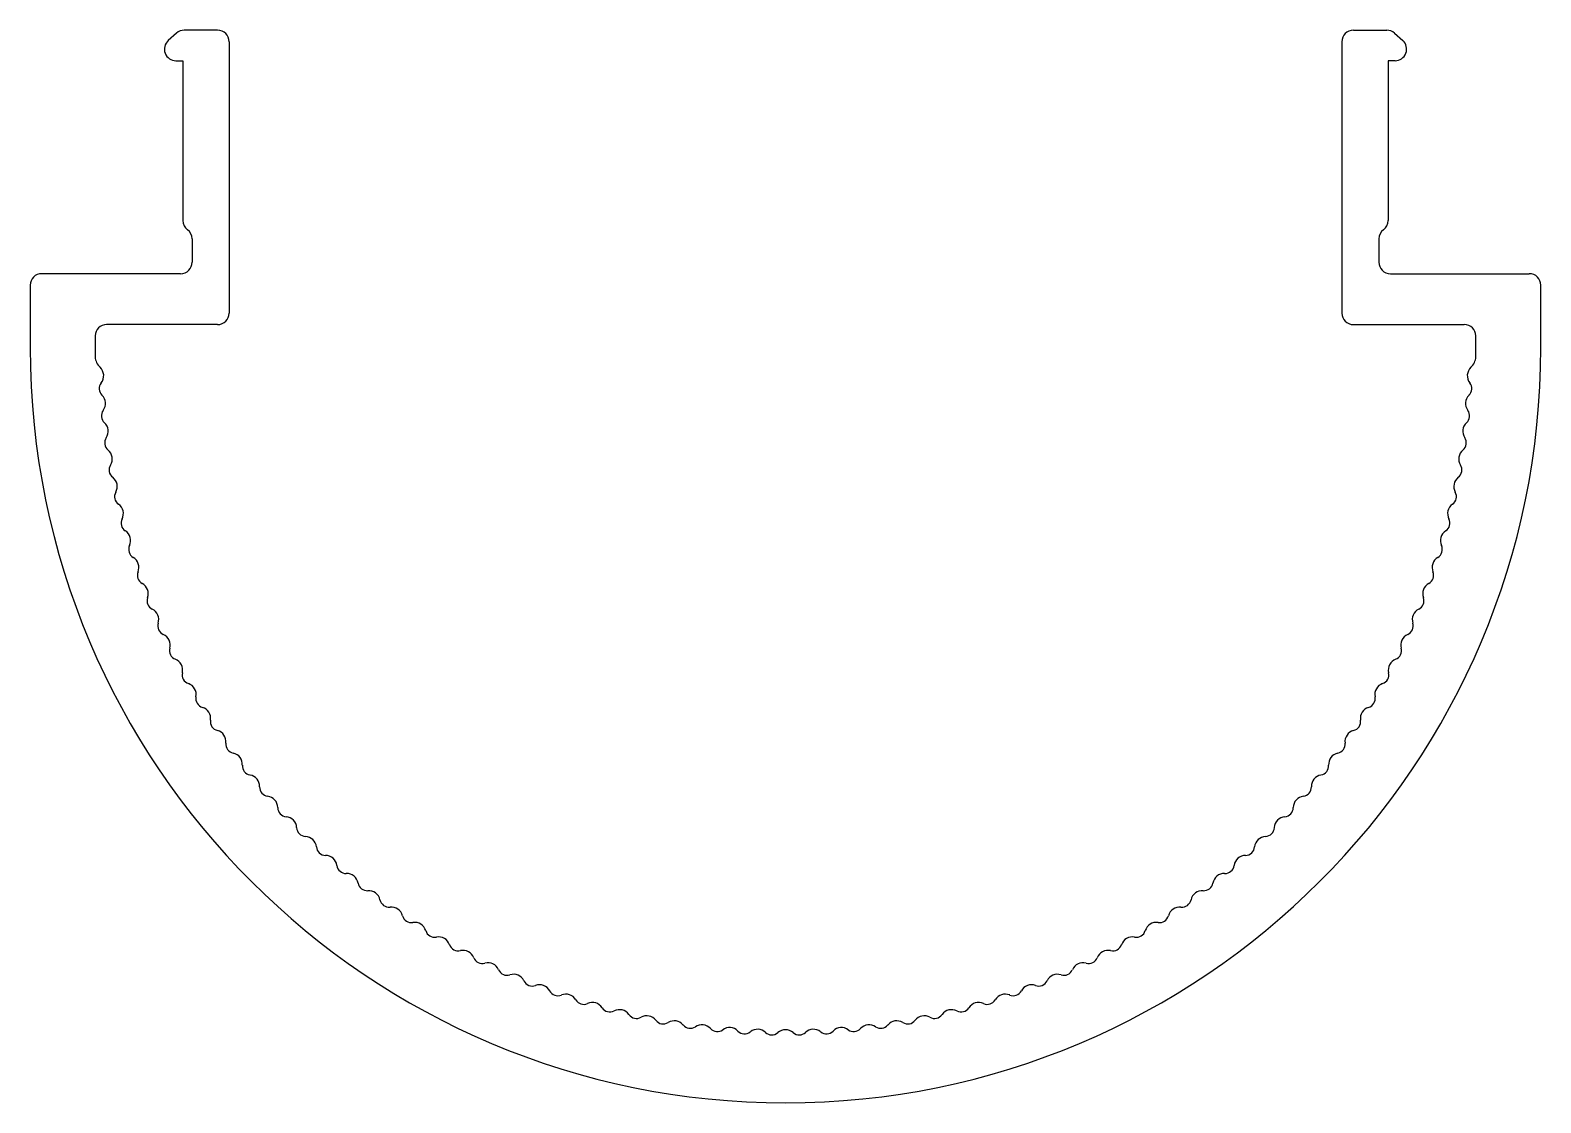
# Model space of a CAD drawing. Extents: x 2355.6 to 2388.3, y 1440.7 to 1463.9.
import ezdxf

# ---------------------------------------------------------------- set-up
doc = ezdxf.new("R2010")
doc.units = 0
doc.layers.get('0').update_dxf_attribs({"linetype": 'CONTINUOUS'})

msp = doc.modelspace()

# ---------------------------------------------------------------- linework, layer by layer
for p, q in [((2358.8, 1463.809), (2358.622, 1463.649)), ((2359.69, 1463.873), (2358.967, 1463.873)), ((2384.24, 1463.873), (2384.962, 1463.873)), ((2385.129, 1463.809), (2385.307, 1463.649)), ((2359.94, 1463.623), (2359.94, 1457.759)), ((2383.99, 1463.623), (2383.99, 1457.759)), ((2358.79, 1463.213), (2358.94, 1463.213)), ((2358.94, 1463.213), (2358.94, 1459.759)), ((2384.99, 1463.213), (2384.99, 1459.759)), ((2385.14, 1463.213), (2384.99, 1463.213)), ((2359.14, 1459.359), (2359.14, 1458.859)), ((2384.79, 1459.359), (2384.79, 1458.859)), ((2358.89, 1458.609), (2355.89, 1458.609)), ((2385.04, 1458.609), (2388.04, 1458.609)), ((2355.64, 1458.359), (2355.64, 1457.009)), ((2388.29, 1457.009), (2388.29, 1458.359)), ((2359.69, 1457.509), (2357.292, 1457.509)), ((2384.24, 1457.509), (2386.637, 1457.509))]:
    msp.add_line(p, q)
for centre, radius, start, end in [((2358.967, 1463.623), 0.25, 90, 132.0317), ((2359.69, 1463.623), 0.25, 0, 90), ((2384.24, 1463.623), 0.25, 90, 180), ((2384.962, 1463.623), 0.25, 47.9683, 90), ((2358.79, 1463.463), 0.25, 132.0317, 270), ((2385.14, 1463.463), 0.25, 270, 47.9683), ((2359.19, 1459.759), 0.25, 180, 233.1301), ((2358.89, 1459.359), 0.25, 0, 53.1301), ((2385.04, 1459.359), 0.25, 126.8699, 180), ((2384.74, 1459.759), 0.25, 306.8699, 360), ((2358.89, 1458.859), 0.25, 270, 0), ((2385.04, 1458.859), 0.25, 180, 270), ((2355.89, 1458.359), 0.25, 90, 180), ((2388.04, 1458.359), 0.25, 0, 90), ((2357.292, 1457.259), 0.25, 90, 179.0239), ((2359.69, 1457.759), 0.25, 270, 0), ((2384.24, 1457.759), 0.25, 180, 270), ((2386.637, 1457.259), 0.25, 0.9761, 90), ((2371.965, 1457.009), 14.925, 179.0239, 180.7719), ((2371.964, 1457.009), 14.925, 359.2281, 0.9761), ((2371.965, 1457.009), 16.325, 180, 0), ((2357.384, 1456.837), 0.344, 184.7675, 226.8954), ((2356.978, 1456.403), 0.25, 321.6877, 46.8954), ((2386.951, 1456.403), 0.25, 133.1046, 218.3123), ((2386.545, 1456.837), 0.344, 313.1046, 355.2325), ((2357.331, 1456.124), 0.2, 141.6877, 225.6137), ((2386.598, 1456.124), 0.2, 314.3863, 38.3123), ((2357.016, 1455.802), 0.25, 323.617, 45.6137), ((2386.913, 1455.802), 0.25, 134.3863, 216.383), ((2357.378, 1455.535), 0.2, 143.617, 227.9214), ((2386.551, 1455.535), 0.2, 312.0786, 36.383), ((2357.077, 1455.201), 0.25, 325.9247, 47.9214), ((2386.852, 1455.201), 0.25, 132.0786, 214.0753), ((2357.45, 1454.949), 0.2, 145.9247, 230.2291), ((2386.48, 1454.949), 0.2, 309.7709, 34.0753), ((2357.162, 1454.603), 0.25, 328.2324, 50.2291), ((2386.767, 1454.603), 0.25, 129.7709, 211.7676), ((2357.544, 1454.366), 0.2, 148.2324, 232.5368), ((2386.385, 1454.366), 0.2, 307.4632, 31.7676), ((2357.271, 1454.009), 0.25, 330.5401, 52.5368), ((2386.659, 1454.009), 0.25, 127.4632, 209.4599), ((2357.662, 1453.788), 0.2, 150.5401, 234.8445), ((2357.403, 1453.42), 0.25, 332.8478, 54.8445), ((2386.526, 1453.42), 0.25, 125.1555, 207.1522), ((2386.267, 1453.788), 0.2, 305.1555, 29.4599), ((2357.804, 1453.215), 0.2, 152.8478, 237.1522), ((2386.125, 1453.215), 0.2, 302.8478, 27.1522), ((2357.56, 1452.837), 0.25, 335.1555, 57.1522), ((2386.37, 1452.837), 0.25, 122.8478, 204.8445), ((2357.968, 1452.648), 0.2, 155.1555, 239.4599), ((2385.961, 1452.648), 0.2, 300.5401, 24.8445), ((2357.739, 1452.26), 0.25, 337.4632, 59.4599), ((2386.19, 1452.26), 0.25, 120.5401, 202.5368), ((2358.155, 1452.088), 0.2, 157.4632, 241.7676), ((2385.774, 1452.088), 0.2, 298.2324, 22.5368), ((2357.942, 1451.691), 0.25, 339.7709, 61.7676), ((2385.987, 1451.691), 0.25, 118.2324, 200.2291), ((2358.364, 1451.535), 0.2, 159.7709, 244.0753), ((2358.168, 1451.131), 0.25, 342.0786, 64.0753), ((2385.762, 1451.131), 0.25, 115.9247, 197.9214), ((2385.565, 1451.535), 0.2, 295.9247, 20.2291), ((2358.596, 1450.992), 0.2, 162.0786, 246.383), ((2385.333, 1450.992), 0.2, 293.617, 17.9214), ((2358.416, 1450.58), 0.25, 344.3863, 66.383), ((2385.514, 1450.58), 0.25, 113.617, 195.6137), ((2358.849, 1450.459), 0.2, 164.3863, 248.6907), ((2385.08, 1450.459), 0.2, 291.3093, 15.6137), ((2358.685, 1450.04), 0.25, 346.6939, 68.6907), ((2385.244, 1450.04), 0.25, 111.3093, 193.3061), ((2359.123, 1449.936), 0.2, 166.6939, 250.9984), ((2358.977, 1449.511), 0.25, 349.0016, 70.9984), ((2384.952, 1449.511), 0.25, 109.0016, 190.9984), ((2384.806, 1449.936), 0.2, 289.0016, 13.3061), ((2359.419, 1449.425), 0.2, 169.0016, 253.3061), ((2384.511, 1449.425), 0.2, 286.6939, 10.9984), ((2359.289, 1448.994), 0.25, 351.3093, 73.3061), ((2384.64, 1448.994), 0.25, 106.6939, 188.6907), ((2359.734, 1448.926), 0.2, 171.3093, 255.6137), ((2359.622, 1448.49), 0.25, 353.617, 75.6137), ((2384.307, 1448.49), 0.25, 104.3863, 186.383), ((2384.195, 1448.926), 0.2, 284.3863, 8.6907), ((2360.069, 1448.44), 0.2, 173.617, 257.9214), ((2383.86, 1448.44), 0.2, 282.0786, 6.383), ((2359.975, 1448), 0.25, 355.9247, 77.9214), ((2383.954, 1448), 0.25, 102.0786, 184.0753), ((2360.424, 1447.968), 0.2, 175.9247, 260.2291), ((2360.348, 1447.524), 0.25, 358.2324, 80.2291), ((2383.581, 1447.524), 0.25, 99.7709, 181.7676), ((2383.505, 1447.968), 0.2, 279.7709, 4.0753), ((2360.798, 1447.51), 0.2, 178.2324, 262.5368), ((2383.132, 1447.51), 0.2, 277.4632, 1.7676), ((2360.739, 1447.064), 0.25, 0.5401, 82.5368), ((2361.189, 1447.068), 0.2, 180.5401, 264.8445), ((2382.74, 1447.068), 0.2, 275.1555, 359.4599), ((2383.19, 1447.064), 0.25, 97.4632, 179.4599), ((2361.149, 1446.62), 0.25, 2.8478, 84.8445), ((2382.78, 1446.62), 0.25, 95.1555, 177.1522), ((2361.598, 1446.643), 0.2, 182.8478, 267.1522), ((2361.576, 1446.193), 0.25, 5.1555, 87.1522), ((2382.353, 1446.193), 0.25, 92.8478, 174.8445), ((2382.331, 1446.643), 0.2, 272.8478, 357.1522), ((2362.024, 1446.234), 0.2, 185.1555, 269.4599), ((2381.905, 1446.234), 0.2, 270.5401, 354.8445), ((2362.02, 1445.784), 0.25, 7.4632, 89.4599), ((2362.466, 1445.842), 0.2, 187.4632, 271.7676), ((2381.463, 1445.842), 0.2, 268.2324, 352.5368), ((2381.909, 1445.784), 0.25, 90.5401, 172.5368), ((2362.48, 1445.392), 0.25, 9.7709, 91.7676), ((2362.923, 1445.469), 0.2, 189.7709, 274.0753), ((2381.006, 1445.469), 0.2, 265.9247, 350.2291), ((2381.449, 1445.392), 0.25, 88.2324, 170.2291), ((2362.955, 1445.02), 0.25, 12.0786, 94.0753), ((2380.974, 1445.02), 0.25, 85.9247, 167.9214), ((2363.395, 1445.114), 0.2, 192.0786, 276.383), ((2363.445, 1444.667), 0.25, 14.3863, 96.383), ((2380.484, 1444.667), 0.25, 83.617, 165.6137), ((2380.534, 1445.114), 0.2, 263.617, 347.9214), ((2363.881, 1444.779), 0.2, 194.3863, 278.6907), ((2363.949, 1444.334), 0.25, 16.6939, 98.6907), ((2379.98, 1444.334), 0.25, 81.3093, 163.3061), ((2380.048, 1444.779), 0.2, 261.3093, 345.6137), ((2364.38, 1444.463), 0.2, 196.6939, 280.9984), ((2364.466, 1444.021), 0.25, 19.0016, 100.9984), ((2379.463, 1444.021), 0.25, 79.0016, 160.9984), ((2379.549, 1444.463), 0.2, 259.0016, 343.3061), ((2364.892, 1444.168), 0.2, 199.0016, 283.3061), ((2364.995, 1443.73), 0.25, 21.3093, 103.3061), ((2365.414, 1443.893), 0.2, 201.3093, 285.6137), ((2378.515, 1443.893), 0.2, 254.3863, 338.6907), ((2378.934, 1443.73), 0.25, 76.6939, 158.6907), ((2379.038, 1444.168), 0.2, 256.6939, 340.9984), ((2365.535, 1443.46), 0.25, 23.617, 105.6137), ((2365.948, 1443.64), 0.2, 203.617, 287.9214), ((2366.086, 1443.212), 0.25, 25.9247, 107.9214), ((2377.843, 1443.212), 0.25, 72.0786, 154.0753), ((2377.981, 1443.64), 0.2, 252.0786, 336.383), ((2378.394, 1443.46), 0.25, 74.3863, 156.383), ((2366.491, 1443.409), 0.2, 205.9247, 290.2291), ((2366.647, 1442.987), 0.25, 28.2324, 110.2291), ((2377.283, 1442.987), 0.25, 69.7709, 151.7676), ((2377.438, 1443.409), 0.2, 249.7709, 334.0753), ((2367.043, 1443.199), 0.2, 208.2324, 292.5368), ((2367.216, 1442.784), 0.25, 30.5401, 112.5368), ((2367.603, 1443.012), 0.2, 210.5401, 294.8445), ((2367.792, 1442.604), 0.25, 32.8478, 114.8445), ((2376.137, 1442.604), 0.25, 65.1555, 147.1522), ((2376.326, 1443.012), 0.2, 245.1555, 329.4599), ((2376.714, 1442.784), 0.25, 67.4632, 149.4599), ((2376.886, 1443.199), 0.2, 247.4632, 331.7676), ((2368.17, 1442.848), 0.2, 212.8478, 297.1522), ((2368.376, 1442.448), 0.25, 35.1555, 117.1522), ((2368.743, 1442.707), 0.2, 215.1555, 299.4599), ((2368.965, 1442.315), 0.25, 37.4632, 119.4599), ((2374.964, 1442.315), 0.25, 60.5401, 142.5368), ((2375.186, 1442.707), 0.2, 240.5401, 324.8445), ((2375.554, 1442.448), 0.25, 62.8478, 144.8445), ((2375.759, 1442.848), 0.2, 242.8478, 327.1522), ((2369.322, 1442.589), 0.2, 217.4632, 301.7676), ((2369.559, 1442.206), 0.25, 39.7709, 121.7676), ((2369.905, 1442.494), 0.2, 219.7709, 304.0753), ((2370.157, 1442.121), 0.25, 42.0786, 124.0753), ((2370.491, 1442.423), 0.2, 222.0786, 306.383), ((2370.758, 1442.061), 0.25, 44.3863, 126.383), ((2371.079, 1442.375), 0.2, 224.3863, 308.6907), ((2371.361, 1442.024), 0.25, 46.6939, 128.6907), ((2371.669, 1442.352), 0.2, 226.6939, 310.9984), ((2371.965, 1442.012), 0.25, 49.0016, 130.9984), ((2372.26, 1442.352), 0.2, 229.0016, 313.3061), ((2372.568, 1442.024), 0.25, 51.3093, 133.3061), ((2372.85, 1442.375), 0.2, 231.3093, 315.6137), ((2373.171, 1442.061), 0.25, 53.617, 135.6137), ((2373.438, 1442.423), 0.2, 233.617, 317.9214), ((2373.772, 1442.121), 0.25, 55.9247, 137.9214), ((2374.024, 1442.494), 0.2, 235.9247, 320.2291), ((2374.37, 1442.206), 0.25, 58.2324, 140.2291), ((2374.607, 1442.589), 0.2, 238.2324, 322.5368)]:
    msp.add_arc(centre, radius, start, end)

doc.saveas('drawing.dxf')
